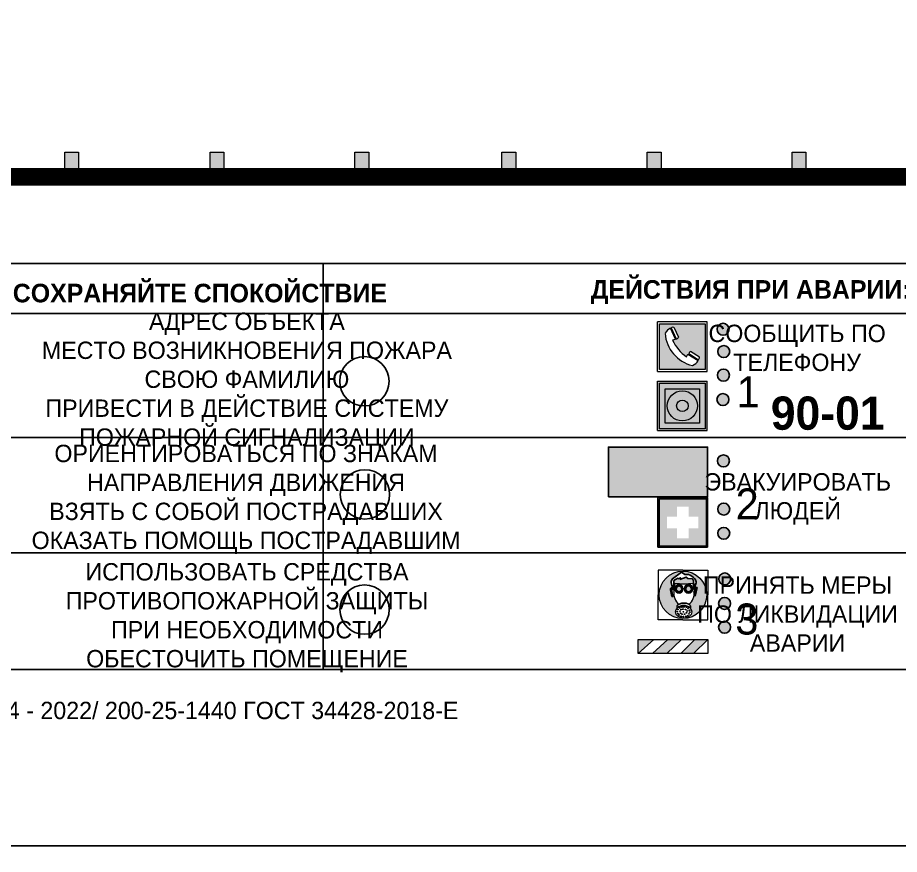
# Model space of a CAD drawing. Header units: millimetres. Extents: x 13810 to 67229, y 12374 to 21950.
# Drawn here: x 37301 to 37443.2, y 14151.3 to 14286.1 of the extents above; entities that cross this region are included whole.
import ezdxf

# ---------------------------------------------------------------- set-up
doc = ezdxf.new("R2010")
doc.units = ezdxf.units.MM
doc.styles.add('обычный', font='arial.ttf')

# ---------------------------------------------------------------- blocks, each defined once
blk = doc.blocks.new('A$C38D26F80')
h = blk.add_hatch(color=5)
h.dxf.hatch_style = 1
h.paths.add_polyline_path([(-8.77, -4.48, 1), (-0.19, -4.48, 1)])
h.paths.add_polyline_path([(-6.75, -3.58), (-6.75, -3.31), (-6.62, -3.22), (-6.5, -3.22), (-6.42, -3.3), (-6.39, -3.28), (-6.59, -2.23), (-6.59, -2.01), (-6.38, -1.58), (-4.76, -0.4), (-4.13, -0.79, -0.362848), (-2.1, -2.1, -0.201049), (-2.17, -2.48, 0.085434), (-2.26, -3.13), (-1.9, -3.16), (-2.25, -4.7), (-2.4, -4.59), (-2.43, -4.34), (-2.36, -4.34), (-2.14, -3.34), (-2.47, -3.42), (-2.58, -1.95), (-2.77, -1.58), (-3.58, -1.52), (-3.92, -1.26), (-5.05, -1.73), (-4.87, -1.39), (-5.41, -1.6), (-5.41, -1.46), (-6.13, -1.87), (-6.18, -3.5), (-6.56, -3.47), (-6.37, -4.59), (-6.16, -4.43), (-6.16, -4.66), (-6.36, -4.79), (-6.37, -4.8), (-6.51, -4.76)], flags=16)
h.paths.add_polyline_path([(-6.51, -4.76), (-6.36, -4.79), (-6.37, -4.8)], flags=0)
h.paths.add_polyline_path([(-5.92, -2.34, 0.089508), (-2.67, -2.35), (-2.48, -3.88, -0.268602), (-3.4, -6.18, 0.262449), (-5.2, -6.18, -0.268602), (-6.11, -3.88)], flags=16)
edge = h.paths.add_edge_path(flags=16)
edge.add_ellipse((-5.19, -3.41), major_axis=(0, 0.842), ratio=0.848992, start_angle=0, end_angle=360)
edge = h.paths.add_edge_path(flags=0)
edge.add_ellipse((-5.19, -3.39), major_axis=(0, 0.665), ratio=0.853798, start_angle=0, end_angle=360)
edge = h.paths.add_edge_path(flags=0)
edge.add_ellipse((-5.19, -3.4), major_axis=(0, 0.528), ratio=0.864094, start_angle=0, end_angle=360)
edge = h.paths.add_edge_path(flags=16)
edge.add_ellipse((-3.47, -3.4), major_axis=(0, 0.842), ratio=0.848992, start_angle=0, end_angle=360)
h.paths.add_polyline_path([(-3.13, -6.45), (-3.13, -6.84, 0.383174), (-5.57, -6.85), (-5.57, -6.49, -0.369952)], flags=16)
edge = h.paths.add_edge_path(flags=0)
edge.add_ellipse((-3.47, -3.39), major_axis=(0, 0.665), ratio=0.853798, start_angle=0, end_angle=360)
edge = h.paths.add_edge_path(flags=0)
edge.add_ellipse((-3.47, -3.4), major_axis=(0, 0.528), ratio=0.864094, start_angle=0, end_angle=360)
edge = h.paths.add_edge_path(flags=16)
edge.add_ellipse((-4.34, -7.57), major_axis=(-1.48, 0), ratio=0.744955, start_angle=0, end_angle=360)
h.paths.add_polyline_path([(-5.01, -6.85, -1), (-5.15, -6.85, -1)], flags=0)
h.paths.add_polyline_path([(-5.33, -7.14, -1), (-5.47, -7.14, -1)], flags=0)
h.paths.add_polyline_path([(-4.61, -6.71, -1), (-4.74, -6.71, -1)], flags=16)
h.paths.add_polyline_path([(-5.43, -7.51, -1), (-5.57, -7.51, -1)], flags=0)
h.paths.add_polyline_path([(-4.26, -6.67, -1), (-4.4, -6.67, -1)], flags=16)
h.paths.add_polyline_path([(-4.74, -7.14, -1), (-4.88, -7.14, -1)], flags=0)
h.paths.add_polyline_path([(-4.93, -7.43, -1), (-5.07, -7.43, -1)], flags=0)
h.paths.add_polyline_path([(-4.41, -7.07, -1), (-4.54, -7.07, -1)], flags=0)
h.paths.add_polyline_path([(-5.33, -7.87, -1), (-5.46, -7.87, -1)], flags=0)
h.paths.add_polyline_path([(-3.8, -6.71, -1), (-3.94, -6.71, -1)], flags=16)
h.paths.add_polyline_path([(-4.85, -7.78, -1), (-4.98, -7.78, -1)], flags=0)
h.paths.add_polyline_path([(-3.96, -7.14, -1), (-4.1, -7.14, -1)], flags=0)
h.paths.add_polyline_path([(-4.33, -7.53, -1), (-4.47, -7.53, -1)], flags=0)
h.paths.add_polyline_path([(-5.09, -8.12, -1), (-5.23, -8.12, -1)], flags=0)
h.paths.add_polyline_path([(-3.5, -6.94, -1), (-3.64, -6.94, -1)], flags=0)
h.paths.add_polyline_path([(-4.54, -7.97, -1), (-4.68, -7.97, -1)], flags=0)
h.paths.add_polyline_path([(-3.66, -7.39, -1), (-3.8, -7.39, -1)], flags=0)
h.paths.add_polyline_path([(-4.73, -8.35, -1), (-4.86, -8.35, -1)], flags=0)
h.paths.add_polyline_path([(-4.09, -7.96, -1), (-4.23, -7.96, -1)], flags=0)
h.paths.add_polyline_path([(-3.77, -7.74, -1), (-3.91, -7.74, -1)], flags=0)
h.paths.add_polyline_path([(-3.22, -7.27, -1), (-3.35, -7.27, -1)], flags=0)
h.paths.add_polyline_path([(-4.34, -8.4, -1), (-4.47, -8.4, -1)], flags=0)
h.paths.add_polyline_path([(-3.16, -7.61, -1), (-3.3, -7.61, -1)], flags=0)
h.paths.add_polyline_path([(-3.9, -8.35, -1), (-4.04, -8.35, -1)], flags=0)
h.paths.add_polyline_path([(-3.32, -7.91, -1), (-3.46, -7.91, -1)], flags=0)
h.paths.add_polyline_path([(-3.55, -8.23, -1), (-3.69, -8.23, -1)], flags=0)
at = {"color": 5, "lineweight": 5}
for p, q in [((-4.48, 0), (-8.96, 0)), ((-8.96, 0), (-8.96, -4.48)), ((-4.48, 0), (0, 0)), ((0, 0), (0, -4.48)), ((-6.59, -2.01), (-6.38, -1.58)), ((-6.38, -1.58), (-4.76, -0.4)), ((-5.41, -1.46), (-6.13, -1.87)), ((-4.87, -1.39), (-5.41, -1.6)), ((-5.41, -1.6), (-5.41, -1.46)), ((-3.92, -1.26), (-5.05, -1.73)), ((-5.05, -1.73), (-4.87, -1.39)), ((-4.76, -0.4), (-4.13, -0.79)), ((-3.58, -1.52), (-3.92, -1.26)), ((-2.77, -1.58), (-3.58, -1.52)), ((-2.58, -1.95), (-2.77, -1.58)), ((-6.59, -2.23), (-6.59, -2.01)), ((-6.39, -3.28), (-6.59, -2.23)), ((-6.13, -1.87), (-6.18, -3.5)), ((-5.92, -2.34), (-6.11, -3.88)), ((-2.67, -2.34), (-2.48, -3.88)), ((-2.47, -3.42), (-2.58, -1.95)), ((-1.9, -3.16), (-2.26, -3.13)), ((-2.25, -4.7), (-1.9, -3.16)), ((-8.96, -8.96), (-8.96, -4.48)), ((-6.75, -3.31), (-6.62, -3.22)), ((-6.75, -3.58), (-6.75, -3.31)), ((-6.51, -4.76), (-6.75, -3.58)), ((-6.62, -3.22), (-6.5, -3.22)), ((-6.18, -3.5), (-6.56, -3.47)), ((-6.56, -3.47), (-6.37, -4.59)), ((-6.37, -4.8), (-6.51, -4.76)), ((-6.5, -3.22), (-6.42, -3.3)), ((-6.42, -3.3), (-6.39, -3.28)), ((-6.37, -4.59), (-6.16, -4.43)), ((-6.16, -4.66), (-6.37, -4.8)), ((-6.16, -4.43), (-6.16, -4.66)), ((-2.14, -3.34), (-2.47, -3.42)), ((-2.43, -4.34), (-2.4, -4.59)), ((-2.43, -4.34), (-2.36, -4.34)), ((-2.4, -4.59), (-2.25, -4.7)), ((-2.36, -4.34), (-2.14, -3.34)), ((0, -8.96), (0, -4.48)), ((-5.57, -6.49), (-5.57, -6.85)), ((-3.13, -6.45), (-3.13, -6.84)), ((-4.48, -8.96), (-8.96, -8.96)), ((-4.48, -8.96), (0, -8.96))]:
    blk.add_line(p, q, dxfattribs=at)
at = {"color": 5}
for p, q in [((-6.59, -2.01), (-6.38, -1.58)), ((-6.38, -1.58), (-4.76, -0.4)), ((-5.41, -1.46), (-6.13, -1.87)), ((-4.87, -1.39), (-5.41, -1.6)), ((-5.41, -1.6), (-5.41, -1.46)), ((-3.92, -1.26), (-5.05, -1.73)), ((-5.05, -1.73), (-4.87, -1.39)), ((-4.76, -0.4), (-4.13, -0.79)), ((-3.58, -1.52), (-3.92, -1.26)), ((-2.77, -1.58), (-3.58, -1.52)), ((-2.58, -1.95), (-2.77, -1.58)), ((-6.59, -2.23), (-6.59, -2.01)), ((-6.39, -3.28), (-6.59, -2.23)), ((-6.13, -1.87), (-6.18, -3.5)), ((-2.47, -3.42), (-2.58, -1.95)), ((-2.26, -3.13), (-1.9, -3.16)), ((-1.9, -3.16), (-2.25, -4.7)), ((-6.75, -3.31), (-6.62, -3.22)), ((-6.75, -3.58), (-6.75, -3.31)), ((-6.51, -4.76), (-6.75, -3.58)), ((-6.62, -3.22), (-6.5, -3.22)), ((-6.18, -3.5), (-6.56, -3.47)), ((-6.56, -3.47), (-6.37, -4.59)), ((-6.37, -4.8), (-6.51, -4.76)), ((-6.36, -4.79), (-6.51, -4.76)), ((-6.5, -3.22), (-6.42, -3.3)), ((-6.42, -3.3), (-6.39, -3.28)), ((-6.37, -4.59), (-6.16, -4.43)), ((-6.16, -4.66), (-6.37, -4.8)), ((-6.16, -4.66), (-6.36, -4.79)), ((-6.16, -4.43), (-6.16, -4.66)), ((-2.14, -3.34), (-2.47, -3.42)), ((-2.4, -4.59), (-2.43, -4.34)), ((-2.43, -4.34), (-2.36, -4.34)), ((-2.25, -4.7), (-2.4, -4.59)), ((-2.36, -4.34), (-2.14, -3.34))]:
    blk.add_line(p, q, dxfattribs=at)
at = {"color": 5, "lineweight": 5}
for centre, radius in [((-4.48, -4.48), 4.29), ((-5.5, -7.51), 0.0678), ((-5.4, -7.14), 0.0678), ((-5.4, -7.87), 0.0678), ((-5.08, -6.85), 0.0678), ((-5, -7.43), 0.0678), ((-4.91, -7.78), 0.0678), ((-4.81, -7.14), 0.0678), ((-4.67, -6.71), 0.0678), ((-4.61, -7.97), 0.0678), ((-4.47, -7.07), 0.0678), ((-4.4, -7.53), 0.0678), ((-4.33, -6.67), 0.0678), ((-4.16, -7.96), 0.0678), ((-4.03, -7.14), 0.0678), ((-3.87, -6.71), 0.0678), ((-3.84, -7.74), 0.0678), ((-3.73, -7.39), 0.0678), ((-3.57, -6.94), 0.0678), ((-3.39, -7.91), 0.0678), ((-3.28, -7.27), 0.0678), ((-3.23, -7.61), 0.0678), ((-5.16, -8.12), 0.0678), ((-4.79, -8.35), 0.0678), ((-4.4, -8.4), 0.0678), ((-3.97, -8.35), 0.0678), ((-3.62, -8.23), 0.0678)]:
    blk.add_circle(centre, radius, dxfattribs=at)
at = {"color": 5}
for centre, radius, start, end in [((-3.89, -2.66), 1.88, 17.387, 97.1599), ((-0.35, -3.07), 1.91, 162.2553, 181.7878), ((-2.6, -2.2), 0.511, 326.3906, 11.8614)]:
    blk.add_arc(centre, radius, start, end, dxfattribs=at)
at = {"color": 5, "lineweight": 5}
for centre, radius, start, end in [((-4.28, 6.66), 9.15, 259.6987, 280.1569), ((-0.47, -3.05), 1.79, 161.5846, 182.4584), ((-2.6, -2.2), 0.513, 326.4781, 11.7739), ((-3.66, -4.24), 2.47, 171.573, 231.7124), ((-4.93, -4.24), 2.47, 308.2876, 8.427), ((-4.33, -7.88), 1.87, 50.358, 131.5662), ((-4.3, -7.78), 1.83, 60.5889, 119.4111), ((-4.34, -8.2), 1.82, 48.4943, 132.3565)]:
    blk.add_arc(centre, radius, start, end, dxfattribs=at)
for centre, major_axis, ratio in [((-5.19, -3.41), (0, 0.842), 0.848992), ((-5.19, -3.39), (0, 0.665), 0.853798), ((-5.19, -3.4), (0, 0.528), 0.864094), ((-3.47, -3.4), (0, 0.842), 0.848992), ((-3.47, -3.39), (0, 0.665), 0.853798), ((-3.47, -3.4), (0, 0.528), 0.864094), ((-4.34, -7.57), (-1.48, 0), 0.744955)]:
    blk.add_ellipse(centre, major_axis=major_axis, ratio=ratio, dxfattribs=at)
blk = doc.blocks.new('A$C47DD6509')
at = {"lineweight": 5}
for points in [[(-8.69, 0), (-11.19, 0), (-11.19, -2.22)], [(-4.22, 0), (-6.45, 0), (-8.91, -2.22), (-6.61, -2.22)], [(0, 0), (-2.09, 0), (-4.36, -2.22), (-2.29, -2.22)]]:
    blk.add_hatch(color=242, dxfattribs=at).paths.add_polyline_path(points)
at = {"color": 242, "lineweight": 5}
for p, q in [((-11.19, -2.22), (-8.69, 0)), ((-11.19, -2.22), (-11.19, 0)), ((-11.19, 0), (-8.69, 0)), ((-11.19, 0), (0, 0)), ((-8.91, -2.22), (-6.45, 0)), ((-6.61, -2.22), (-4.22, 0)), ((-4.36, -2.22), (-2.09, 0)), ((-2.29, -2.22), (0, 0)), ((0, 0), (0, -2.22)), ((0, -2.22), (-11.19, -2.22))]:
    blk.add_line(p, q, dxfattribs=at)
blk = doc.blocks.new('A$C32E8229D')
at = {"true_color": 0xffffff}
blk.add_hatch(color=7, dxfattribs=at).paths.add_polyline_path([(0, 0), (0, -8), (16, -8), (16, 0)])
h = blk.add_hatch(color=126)
h.paths.add_polyline_path([(0.2, -0.2), (15.8, -0.2), (15.8, -7.8), (0.2, -7.8)])
h.paths.add_polyline_path([(13.49, -2.05), (12.08, -2.05), (11.37, -2.63, 0.162397), (11.29, -2.84), (11.29, -3.63), (10.35, -3.63), (10.35, -4.05), (11.68, -4.05), (11.68, -3.48), (12.26, -4.28), (11.29, -5.1), (11.29, -6.78), (11.85, -6.78), (11.85, -5.44), (12.8, -4.64), (12.8, -5.94), (14.46, -5.94), (14.46, -5.39), (13.45, -5.39), (13.45, -3.97), (12.46, -2.59), (13.15, -2.59), (13.69, -3.34), (14.18, -3)], flags=16)
h.paths.add_polyline_path([(10.74, -1.82, 1), (11.8, -1.82, 1)], flags=16)
h.paths.add_polyline_path([(9.39, -3.59), (5.99, -3.59), (6.56, -3.03), (5.91, -3.03), (5.1, -3.83), (5.91, -4.64), (6.56, -4.64), (5.99, -4.09), (9.39, -4.09)], flags=16)
h.paths.add_polyline_path([(4.29, -1.08), (1.72, -1.08), (1.72, -6.6), (4.29, -6.6)], flags=16)
at = {"color": 126}
blk.add_lwpolyline([(16, -8), (0, -8), (0, 0), (16, 0)], close=True, dxfattribs=at)
blk = doc.blocks.new('A$C18900ED3')
h = blk.add_hatch(color=126)
h.paths.add_polyline_path([(-0.18, -0.18), (-7.02, -0.18), (-7.02, -7.02), (-0.18, -7.02)])
h.paths.add_polyline_path([(-5.89, -4.46), (-5.89, -2.77), (-4.46, -2.77), (-4.46, -1.31), (-2.77, -1.31), (-2.77, -2.77), (-1.33, -2.77), (-1.33, -4.46), (-2.77, -4.46), (-2.77, -5.89), (-4.46, -5.89), (-4.46, -4.46)], flags=16)
at = {"color": 126}
for p, q in [((-7.2, 0), (-7.2, -7.2)), ((0, 0), (-7.2, 0)), ((0, -7.2), (0, 0)), ((-7.02, -7.02), (-7.02, -0.18)), ((-7.02, -0.18), (-0.18, -0.18)), ((-0.18, -0.18), (-0.18, -7.02)), ((-7.2, -7.2), (0, -7.2)), ((-0.18, -7.02), (-7.02, -7.02))]:
    blk.add_line(p, q, dxfattribs=at)
blk = doc.blocks.new('A$C456E1F9C')
at = {"lineweight": 5}
h = blk.add_hatch(color=242, dxfattribs=at)
h.paths.add_polyline_path([(0.51, -1.47), (0.51, -13.26), (12.29, -13.26), (12.29, -1.47)])
h.paths.add_polyline_path([(5.42, -4.95, -0.254479), (4.78, -5.4), (3.52, -2.53, -0.209735), (4.23, -2.4)], flags=16)
h.paths.add_polyline_path([(8.53, -8.6), (10.87, -10.17), (10.54, -10.76), (8.03, -9.13, -0.192251)], flags=16)
h.paths.add_polyline_path([(4.61, -5.49, 0.005518), (3.87, -5.72, 0.128647), (7.49, -10.01, 0.00809), (7.83, -9.33), (10.47, -10.97, -0.16736), (8.99, -12.25, -0.327862), (1.95, -3.95, -0.166952), (3.36, -2.62)], flags=16)
at = {"color": 242, "lineweight": 5}
for p, q in [((0, -13.77), (0, -0.97)), ((12.8, -0.97), (0, -0.97)), ((12.8, -13.77), (12.8, -0.97)), ((4.61, -5.49), (3.36, -2.62)), ((3.52, -2.53), (4.78, -5.4)), ((4.23, -2.4), (5.42, -4.95)), ((10.81, -10.12), (8.53, -8.6)), ((7.83, -9.33), (10.47, -10.97)), ((8.03, -9.13), (10.54, -10.76)), ((10.54, -10.76), (10.8, -10.3)), ((10.8, -10.3), (10.81, -10.12)), ((0, -13.77), (12.8, -13.77))]:
    blk.add_line(p, q, dxfattribs=at)
blk.add_lwpolyline([(0.51, -1.47), (12.29, -1.47), (12.29, -13.26), (0.51, -13.26)], close=True, dxfattribs=at)
for centre, radius, start, end in [((4.59, -5.34), 2.99, 114.2845, 152.1974), ((11.12, -3.31), 9.19, 183.9915, 256.6009), ((4.02, -3.27), 0.891, 76.3284, 123.7092), ((14.98, -39.1), 35.17, 107.1487, 108.4135), ((13.86, -0.94), 11.08, 205.5536, 234.8762), ((4.68, -4.59), 0.824, 276.9621, 334.0723), ((8.94, -9.5), 0.989, 114.4092, 157.9388), ((-13.31, 0.8), 23.44, 332.5487, 334.4027), ((7.87, -9.46), 3, 291.9291, 329.9329)]:
    blk.add_arc(centre, radius, start, end, dxfattribs=at)
blk = doc.blocks.new('A$C54414219')
at = {"true_color": 0xffffff}
h = blk.add_hatch(color=7, dxfattribs=at)
h.paths.add_polyline_path([(2.39, -9.45), (2.39, -18.3), (11.23, -18.3), (11.23, -9.45)], flags=0)
h.paths.add_polyline_path([(10.71, -13.87, -1), (2.92, -13.87, -1)], flags=0)
h.paths.add_polyline_path([(8.3, -13.87, -1), (5.33, -13.87, -1)], flags=0)
h.paths.add_polyline_path([(0.41, -7.47), (0.41, -20.27), (13.21, -20.27), (13.21, -7.47)])
h.paths.add_polyline_path([(0.92, -19.77), (12.71, -19.77), (12.71, -7.98), (0.92, -7.98)], flags=16)
h.paths.add_polyline_path([(11.23, -9.45), (11.23, -18.3), (2.39, -18.3), (2.39, -9.45)], flags=0)
at = {"lineweight": 5}
h = blk.add_hatch(color=242, dxfattribs=at)
h.paths.add_polyline_path([(12.71, -7.98), (0.92, -7.98), (0.92, -19.77), (12.71, -19.77)])
h.paths.add_polyline_path([(11.23, -18.3), (2.39, -18.3), (2.39, -9.45), (11.23, -9.45)], flags=16)
h.paths.add_polyline_path([(10.71, -13.87, -1), (2.92, -13.87, -1)], flags=0)
h.paths.add_polyline_path([(8.3, -13.87, -1), (5.33, -13.87, -1)], flags=0)
at = {"true_color": 0xffffff}
h = blk.add_hatch(color=7, dxfattribs=at)
h.paths.add_polyline_path([(2.39, -9.45), (2.39, -18.3), (11.23, -18.3), (11.23, -9.45)])
h.paths.add_polyline_path([(10.71, -13.87, -1), (2.92, -13.87, -1)], flags=16)
h.paths.add_polyline_path([(8.3, -13.87, -1), (5.33, -13.87, -1)], flags=0)
at = {"lineweight": 5}
h = blk.add_hatch(color=242, dxfattribs=at)
h.paths.add_polyline_path([(2.92, -13.87, 1), (10.71, -13.87, 1)])
h.paths.add_polyline_path([(8.3, -13.87, -1), (5.33, -13.87, -1)], flags=16)
at = {"color": 242, "lineweight": 5}
for p, q in [((0.41, -20.27), (0.41, -7.47)), ((0.41, -7.47), (13.21, -7.47)), ((0.41, -7.47), (13.21, -7.47)), ((13.21, -20.27), (13.21, -7.47)), ((0.41, -20.27), (13.21, -20.27))]:
    blk.add_line(p, q, dxfattribs=at)
for points in [[(0.92, -7.98), (12.71, -7.98), (12.71, -19.77), (0.92, -19.77)], [(2.39, -9.45), (11.23, -9.45), (11.23, -18.3), (2.39, -18.3)]]:
    blk.add_lwpolyline(points, close=True, dxfattribs=at)
for radius in [3.89, 1.49]:
    blk.add_circle((6.81, -13.87), radius, dxfattribs=at)

msp = doc.modelspace()

# ---------------------------------------------------------------- hatches: boundary and pattern name
at = {"lineweight": 0}
h = msp.add_hatch(color=256, dxfattribs=at)
h.dxf.hatch_style = 1
h.paths.add_polyline_path([(37308.63, 14260.88), (37310.86, 14260.88), (37310.86, 14264.45), (37308.63, 14264.45)])
h = msp.add_hatch(color=256, dxfattribs=at)
h.dxf.hatch_style = 1
h.paths.add_polyline_path([(37332.07, 14260.88), (37334.29, 14260.88), (37334.29, 14264.45), (37332.07, 14264.45)])
h = msp.add_hatch(color=256, dxfattribs=at)
h.dxf.hatch_style = 1
h.paths.add_polyline_path([(37355.4, 14260.88), (37357.63, 14260.88), (37357.63, 14264.45), (37355.4, 14264.45)])
h = msp.add_hatch(color=256, dxfattribs=at)
h.dxf.hatch_style = 1
h.paths.add_polyline_path([(37379.1, 14260.88), (37381.33, 14260.88), (37381.33, 14264.45), (37379.1, 14264.45)])
h = msp.add_hatch(color=256, dxfattribs=at)
h.dxf.hatch_style = 1
h.paths.add_polyline_path([(37402.54, 14260.88), (37404.76, 14260.88), (37404.76, 14264.45), (37402.54, 14264.45)])
h = msp.add_hatch(color=256, dxfattribs=at)
h.dxf.hatch_style = 1
h.paths.add_polyline_path([(37425.87, 14260.88), (37428.1, 14260.88), (37428.1, 14264.45), (37425.87, 14264.45)])
h = msp.add_hatch(color=256, dxfattribs=at)
h.dxf.hatch_style = 1
h.paths.add_polyline_path([(37413.78, 14235.9, 1), (37415.71, 14235.9, 1)])
h = msp.add_hatch(color=256, dxfattribs=at)
h.dxf.hatch_style = 1
h.paths.add_polyline_path([(37413.89, 14232.32, 1), (37415.82, 14232.32, 1)])
h = msp.add_hatch(color=256, dxfattribs=at)
h.dxf.hatch_style = 1
h.paths.add_polyline_path([(37413.85, 14228.51, 1), (37415.78, 14228.51, 1)])
h = msp.add_hatch(color=256, dxfattribs=at)
h.dxf.hatch_style = 1
h.paths.add_polyline_path([(37413.76, 14224.58, 1), (37415.7, 14224.58, 1)])
h = msp.add_hatch(color=256, dxfattribs=at)
h.dxf.hatch_style = 1
h.paths.add_polyline_path([(37413.85, 14214.69, 1), (37415.78, 14214.69, 1)])
h = msp.add_hatch(color=256, dxfattribs=at)
h.dxf.hatch_style = 1
h.paths.add_polyline_path([(37413.89, 14206.91, 1), (37415.82, 14206.91, 1)])
h = msp.add_hatch(color=256, dxfattribs=at)
h.dxf.hatch_style = 1
h.paths.add_polyline_path([(37413.88, 14203.01, 1), (37415.81, 14203.01, 1)])
h = msp.add_hatch(color=256, dxfattribs=at)
h.dxf.hatch_style = 1
h.paths.add_polyline_path([(37414.04, 14195.65, 1), (37415.97, 14195.65, 1)])
h = msp.add_hatch(color=256, dxfattribs=at)
h.dxf.hatch_style = 1
h.paths.add_polyline_path([(37414.03, 14191.71, 1), (37415.97, 14191.71, 1)])
h = msp.add_hatch(color=256, dxfattribs=at)
h.dxf.hatch_style = 1
h.paths.add_polyline_path([(37414.04, 14187.87, 1), (37415.97, 14187.87, 1)])

# ---------------------------------------------------------------- linework, layer by layer
at = {"color": 126, "lineweight": 0, "true_color": 0x008754}
for points in [[(37185.05, 14547.64), (37785.05, 14547.64), (37785.05, 14152.64), (37185.05, 14152.64)], [(37185.05, 14547.64), (37785.05, 14547.64), (37785.05, 14152.64), (37185.05, 14152.64)], [(37185.05, 14547.64), (37785.05, 14547.64), (37785.05, 14152.64), (37185.05, 14152.64)], [(37185.05, 14547.64), (37785.05, 14547.64), (37785.05, 14152.64), (37185.05, 14152.64)], [(37185.05, 14152.64), (37785.05, 14152.64), (37785.05, 13757.64), (37185.05, 13757.64)], [(37185.05, 14152.64), (37785.05, 14152.64), (37785.05, 13757.64), (37185.05, 13757.64)], [(37185.05, 14152.64), (37785.05, 14152.64), (37785.05, 13757.64), (37185.05, 13757.64)], [(37185.05, 14152.64), (37785.05, 14152.64), (37785.05, 13757.64), (37185.05, 13757.64)]]:
    msp.add_lwpolyline(points, close=True, dxfattribs=at)
at = {"lineweight": 0}
for points in [[(37308.63, 14264.45), (37310.86, 14264.45), (37310.86, 14260.88), (37308.63, 14260.88), (37308.63, 14264.45)], [(37332.07, 14264.45), (37334.29, 14264.45), (37334.29, 14260.88), (37332.07, 14260.88), (37332.07, 14264.45)], [(37355.4, 14264.45), (37357.63, 14264.45), (37357.63, 14260.88), (37355.4, 14260.88), (37355.4, 14264.45)], [(37379.1, 14264.45), (37381.33, 14264.45), (37381.33, 14260.88), (37379.1, 14260.88), (37379.1, 14264.45)], [(37402.54, 14264.45), (37404.76, 14264.45), (37404.76, 14260.88), (37402.54, 14260.88), (37402.54, 14264.45)], [(37425.87, 14264.45), (37428.1, 14264.45), (37428.1, 14260.88), (37425.87, 14260.88), (37425.87, 14264.45)]]:
    msp.add_lwpolyline(points, dxfattribs=at)
at = {"lineweight": 0, "const_width": 2.82}
for points in [[(37318.1, 14260.47), (37272.33, 14260.47)], [(37450.48, 14260.47), (37318.1, 14260.47)]]:
    msp.add_lwpolyline(points, dxfattribs=at)
for points in [[(37206.54, 14238.44), (37350.3, 14238.44), (37350.3, 14246.49), (37206.54, 14246.49)], [(37350.3, 14238.44), (37494.07, 14238.44), (37494.07, 14246.49), (37350.3, 14246.49)], [(37206.54, 14238.44), (37350.3, 14238.44), (37350.3, 14181.04), (37206.54, 14181.04)], [(37350.3, 14238.44), (37494.07, 14238.44), (37494.07, 14181.04), (37350.3, 14181.04)]]:
    msp.add_lwpolyline(points, close=True)
for points in [[(37264.95, 14218.44), (37206.54, 14218.44), (37350.3, 14218.44)], [(37408.72, 14218.44), (37350.3, 14218.44), (37494.07, 14218.44)], [(37264.95, 14199.87), (37206.54, 14199.87), (37350.3, 14199.87)], [(37408.72, 14199.87), (37350.3, 14199.87), (37494.07, 14199.87)]]:
    msp.add_lwpolyline(points)
for centre, radius in [((37414.75, 14235.9), 0.966), ((37414.85, 14232.32), 0.966), ((37356.93, 14227.52), 3.98), ((37414.81, 14228.51), 0.966), ((37414.73, 14224.58), 0.966), ((37414.81, 14214.69), 0.966), ((37357.02, 14209.29), 3.98), ((37414.86, 14206.91), 0.966), ((37414.85, 14203.01), 0.966), ((37415.01, 14195.65), 0.966), ((37356.96, 14190.71), 3.98), ((37415, 14191.71), 0.966), ((37415, 14187.87), 0.966)]:
    msp.add_circle(centre, radius)

# ---------------------------------------------------------------- block references
for name, p, xscale, yscale, zscale in [('A$C456E1F9C', (37404.19, 14237.72), 0.625, 0.625, 0.625), ('A$C54414219', (37403.93, 14232.23), 0.625, 0.625, 0.625), ('A$C18900ED3', (37412.26, 14208.76), 1.111111111007631, 1.111111111007631, 1.111111111007631), ('A$C38D26F80', (37412.28, 14197.09), 0.8928571427240968, 0.8928571427240968, 0.8928571427240968)]:
    msp.add_blockref(name, p, dxfattribs=dict(xscale=xscale, yscale=yscale, zscale=zscale))
at = {"xscale": -1}
msp.add_blockref('A$C32E8229D', (37412.26, 14216.91), dxfattribs=at)
at = {"color": 242, "true_color": 0xc1121c}
msp.add_blockref('A$C47DD6509', (37412.28, 14185.88), dxfattribs=at)

# ---------------------------------------------------------------- texts
at = {"lineweight": 0, "attachment_point": 5, "style": 'обычный'}
for s, insert, char_height, width in [('{\\fProxima Nova Rg|b1|i0|c204|p2;ДЕЙСТВИЯ ПРИ ПОЖАРЕ: СОХРАНЯЙТЕ СПОКОЙСТВИЕ\\H1.6644x; }', (37303.7, 14241.31), 3, 175.1736), ('{\\fProxima Nova Rg|b1|i0|c204|p2;ДЕЙСТВИЯ ПРИ АВАРИИ: СОХРАНЯЙТЕ СПОКОЙСТВИЕ\\H1.6644x; }', (37449.91, 14241.89), 3, 175.1736), ('\\pi-8.4,l8.4,t8.4;{\\fProxima Nova Rg|b0|i0|c204|p2;АДРЕС ОБЪЕКТА\\PМЕСТО ВОЗНИКНОВЕНИЯ ПОЖАРА \\PСВОЮ ФАМИЛИЮ\\PПРИВЕСТИ В ДЕЙСТВИЕ СИСТЕМУ \\PПОЖАРНОЙ СИГНАЛИЗАЦИИ}', (37337.99, 14227.45), 2.8, 126.6484), ('{\\fProxima Nova Rg|b0|i0|c204|p2;СООБЩИТЬ ПО \\PТЕЛЕФОНУ}', (37426.69, 14232.89), 2.8, 126.6484), ('{\\fProxima Nova Rg|b0|i0|c204|p2;1\\H1.1667x; }', (37418.79, 14225.82), 5, 126.6484), ('{\\fProxima Nova Rg|b1|i0|c204|p2;\\H1.0714x;90-01\\fProxima Nova Rg|b0|i0|c204|p2;\\H0.93331x; \\H1.3449x; }', (37431.61, 14222.35), 5, 126.6484), ('\\pi-8.4,l8.4,t8.4;{\\fProxima Nova Rg|b0|i0|c204|p2;ОРИЕНТИРОВАТЬСЯ ПО ЗНАКАМ \\PНАПРАВЛЕНИЯ ДВИЖЕНИЯ\\PВЗЯТЬ С СОБОЙ ПОСТРАДАВШИХ\\PОКАЗАТЬ ПОМОЩЬ ПОСТРАДАВШИМ}', (37337.85, 14208.48), 2.8, 126.6484), ('{\\fProxima Nova Rg|b0|i0|c204|p2;ЭВАКУИРОВАТЬ \\PЛЮДЕЙ}', (37426.79, 14208.57), 2.8, 126.6484), ('{\\fProxima Nova Rg|b0|i0|c204|p2;2\\H1.1967x; }', (37418.64, 14207.74), 5, 126.6484), ('\\pi-8.4,l8.4,t8.4;{\\fProxima Nova Rg|b0|i0|c204|p2;ИСПОЛЬЗОВАТЬ СРЕДСТВА \\PПРОТИВОПОЖАРНОЙ ЗАЩИТЫ \\PПРИ НЕОБХОДИМОСТИ \\PОБЕСТОЧИТЬ ПОМЕЩЕНИЕ}', (37338.01, 14189.4), 2.8, 126.6484), ('{\\fProxima Nova Rg|b0|i0|c204|p2;ПРИНЯТЬ МЕРЫ \\PПО ЛИКВИДАЦИИ \\PАВАРИИ}', (37426.75, 14189.99), 2.8, 126.6484), ('{\\fProxima Nova Rg|b0|i0|c204|p2;3\\H1.1967x; }', (37418.58, 14189.16), 5, 126.6484), ('\\pi-8.4,l8.4,t8.4;{\\fProxima Nova Rg|b0|i0|c204|p2;ИЗГОТОВИТЕЛЬ: ИП АНДРЕЕВ А. А.\\fProxima Nova Rg|b0|i0|c0|p2; \\fProxima Nova Rg|b0|i0|c204|p2;ФП-24 - 2022/ 200-25-1440 ГОСТ 34428-2018-Е\\H1.2266x; }', (37298.05, 14174.05), 2.8, 191.3484)]:
    msp.add_mtext(s, dxfattribs=dict(at, insert=insert, char_height=char_height, width=width))

doc.saveas('drawing.dxf')
